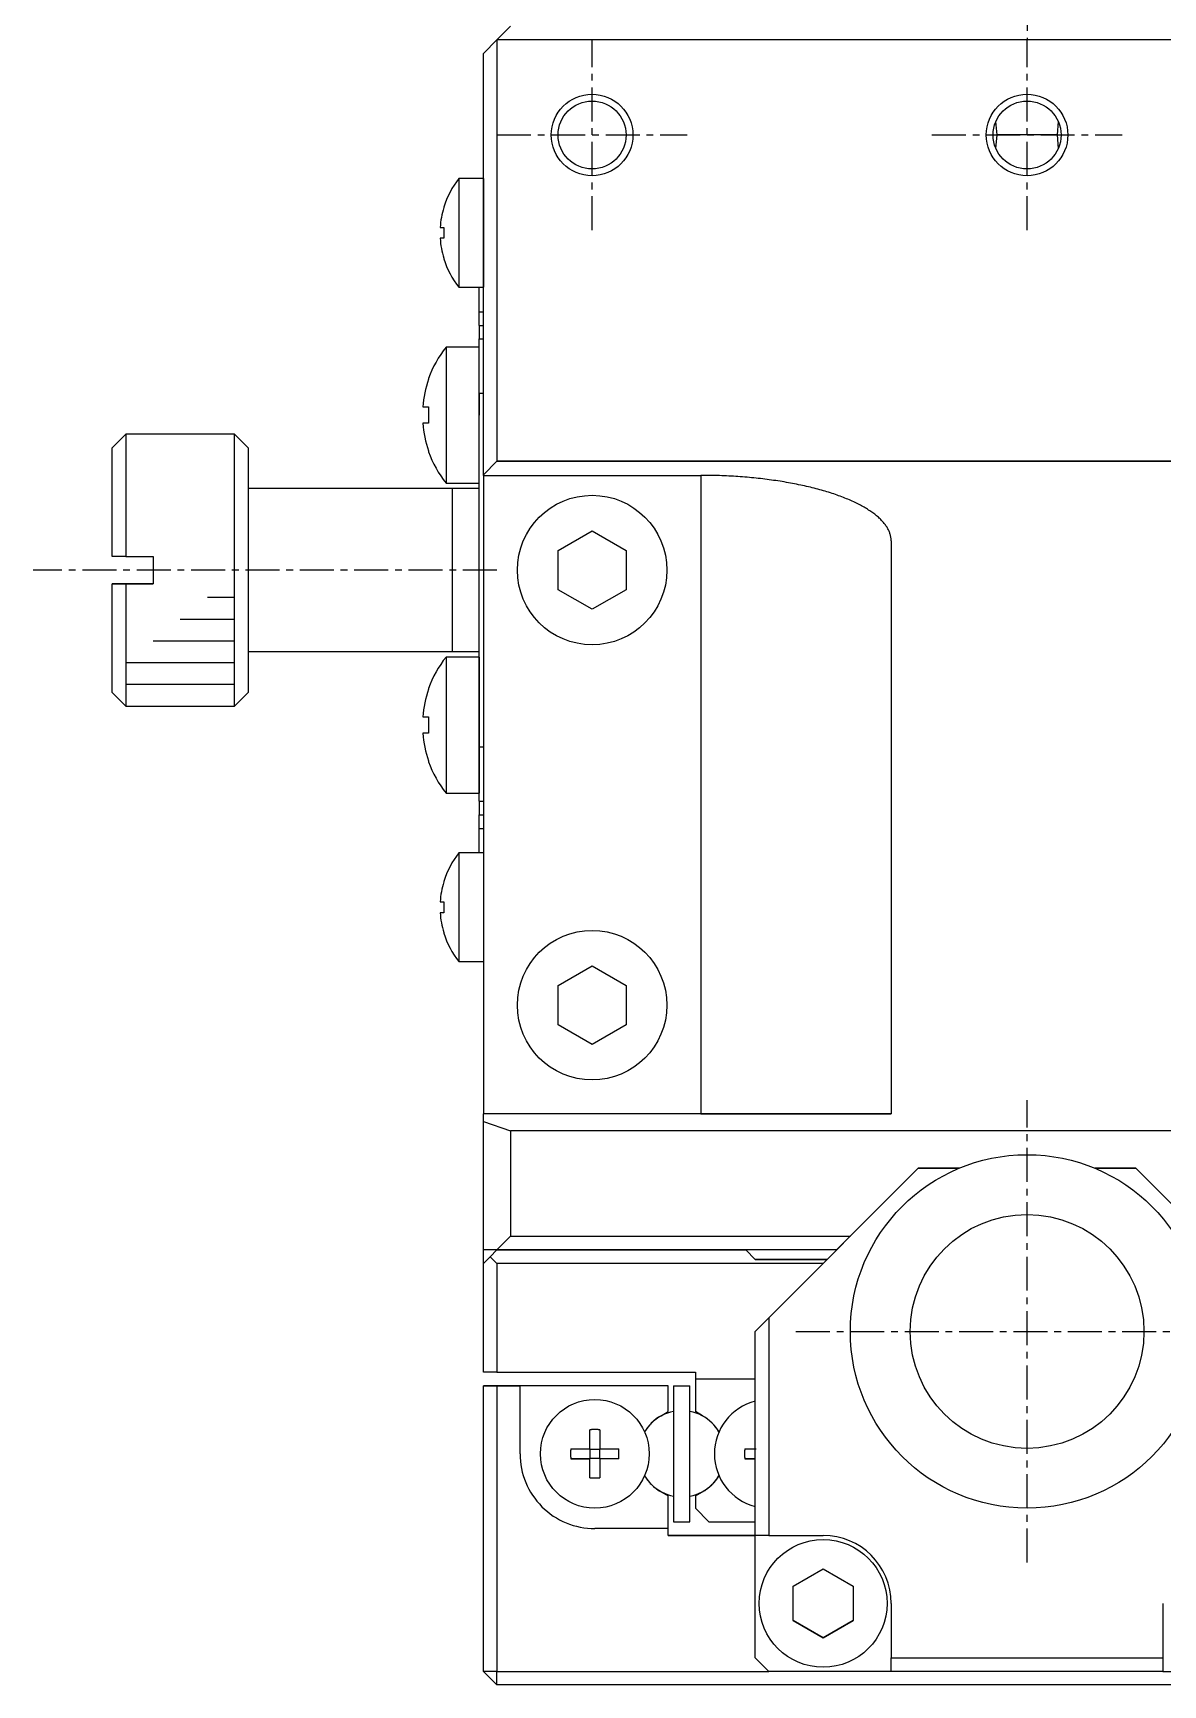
# Model space of a CAD drawing. Extents: x 32 to 301, y 48 to 360.
# Drawn here: x 49.2 to 90.8, y 237.4 to 298.1 of the extents above; entities that cross this region are included whole.
import ezdxf

# ---------------------------------------------------------------- set-up
doc = ezdxf.new("R2010")
doc.units = 0
doc.linetypes.add('CENTER', pattern=[2, 1.25, -0.25, 0.25, -0.25])
doc.layers.get('0').update_dxf_attribs({"linetype": 'CONTINUOUS'})

msp = doc.modelspace()

# ---------------------------------------------------------------- linework, layer by layer
at = {"color": 1, "linetype": 'CENTER'}
for p, q in [((85.79, 359.962), (85.789, 297.883)), ((69.789, 290.883), (69.789, 297.883)), ((85.789, 290.883), (85.789, 297.883)), ((66.289, 294.383), (73.289, 294.383)), ((82.289, 294.383), (89.289, 294.383)), ((66.289, 278.383), (49.224, 278.383)), ((85.788, 241.883), (85.788, 258.883)), ((77.288, 250.383), (94.288, 250.383))]:
    msp.add_line(p, q, dxfattribs=at)
at = {"color": 7, "linetype": 'CONTINUOUS'}
for p, q in [((66.789, 298.383), (66.289, 297.883)), ((66.289, 297.883), (65.789, 297.383)), ((66.289, 297.883), (66.289, 282.383)), ((105.289, 297.882), (66.289, 297.883)), ((65.789, 281.883), (65.789, 297.383)), ((84.683, 294.383), (84.643, 294.883)), ((86.935, 294.883), (86.894, 294.383)), ((84.539, 294.383), (84.683, 294.383)), ((84.643, 293.883), (84.683, 294.383)), ((86.894, 294.383), (84.683, 294.383)), ((86.894, 294.383), (86.934, 293.883)), ((86.894, 294.383), (87.039, 294.383)), ((64.89, 292.783), (64.89, 288.783)), ((65.788, 292.783), (64.89, 292.783)), ((65.788, 292.783), (65.788, 288.783)), ((64.333, 291.733), (64.333, 291.712)), ((65.789, 291.783), (65.788, 291.783)), ((64.201, 290.983), (64.333, 290.983)), ((64.333, 290.583), (64.201, 290.583)), ((64.333, 290.983), (64.333, 290.583)), ((64.333, 289.854), (64.333, 289.833)), ((65.788, 289.783), (65.789, 289.783)), ((64.89, 288.783), (65.788, 288.783)), ((65.639, 287.883), (65.639, 288.783)), ((65.788, 288.883), (65.789, 288.883)), ((65.788, 288.883), (65.789, 288.883)), ((65.639, 287.383), (65.639, 287.883)), ((65.639, 287.383), (65.639, 286.883)), ((65.639, 286.883), (65.789, 286.883)), ((65.639, 284.883), (65.639, 286.883)), ((65.639, 286.883), (65.789, 286.883)), ((64.416, 286.583), (64.416, 281.583)), ((65.639, 286.583), (64.416, 286.583)), ((63.773, 285.433), (63.773, 285.399)), ((63.561, 284.383), (63.773, 284.383)), ((63.773, 284.383), (63.773, 283.783)), ((65.639, 284.083), (65.639, 284.883)), ((65.639, 284.883), (65.639, 284.083)), ((63.773, 283.783), (63.561, 283.783)), ((65.638, 271.883), (65.639, 284.083)), ((52.639, 283.383), (52.139, 282.883)), ((52.639, 283.383), (52.639, 278.883)), ((56.639, 283.383), (52.639, 283.383)), ((56.638, 273.383), (56.639, 283.383)), ((57.139, 282.883), (56.639, 283.383)), ((52.139, 278.883), (52.139, 282.883)), ((57.139, 282.883), (57.138, 273.883)), ((63.773, 282.767), (63.773, 282.733)), ((65.789, 281.883), (66.289, 282.383)), ((66.289, 282.383), (65.789, 281.883)), ((65.789, 281.867), (65.789, 281.883)), ((105.289, 282.382), (66.289, 282.383)), ((66.289, 282.383), (105.289, 282.382)), ((64.639, 281.383), (57.139, 281.383)), ((64.416, 281.583), (65.639, 281.583)), ((64.639, 281.383), (64.638, 275.383)), ((64.639, 281.383), (64.638, 275.383)), ((65.639, 281.383), (64.639, 281.383)), ((65.789, 281.867), (65.788, 258.383)), ((65.789, 281.867), (73.789, 281.866)), ((68.539, 279.105), (69.789, 279.826)), ((69.789, 279.826), (71.039, 279.105)), ((80.789, 279.456), (80.788, 258.383)), ((52.639, 278.883), (52.139, 278.883)), ((52.639, 278.883), (53.639, 278.883)), ((53.639, 278.883), (53.639, 277.883)), ((68.539, 277.661), (68.539, 279.105)), ((71.039, 279.105), (71.039, 277.661)), ((52.138, 273.883), (52.139, 277.883)), ((52.139, 277.883), (52.639, 277.883)), ((52.639, 277.883), (52.139, 277.883)), ((52.139, 277.883), (52.139, 277.883)), ((52.639, 277.883), (52.638, 273.383)), ((53.639, 277.883), (52.639, 277.883)), ((52.639, 277.883), (53.639, 277.883)), ((69.789, 276.94), (68.539, 277.661)), ((71.039, 277.661), (69.789, 276.94)), ((57.138, 275.383), (64.638, 275.383)), ((64.638, 275.383), (65.638, 275.383)), ((64.416, 275.183), (64.416, 270.183)), ((65.638, 275.183), (64.416, 275.183)), ((65.639, 275.183), (65.639, 270.183)), ((63.773, 274.033), (63.773, 273.999)), ((52.138, 273.883), (52.638, 273.383)), ((52.638, 273.383), (56.638, 273.383)), ((56.638, 273.383), (57.138, 273.883)), ((63.561, 272.983), (63.773, 272.983)), ((63.773, 272.983), (63.773, 272.383)), ((63.773, 272.383), (63.561, 272.383)), ((65.638, 269.883), (65.638, 271.883)), ((63.773, 271.367), (63.773, 271.333)), ((64.416, 270.183), (65.638, 270.183)), ((65.638, 269.883), (65.638, 269.383)), ((65.638, 269.883), (65.788, 269.883)), ((65.638, 269.883), (65.788, 269.883)), ((65.638, 268.883), (65.638, 269.383)), ((65.638, 267.983), (65.638, 268.883)), ((64.89, 267.983), (64.89, 263.983)), ((65.788, 267.983), (64.89, 267.983)), ((64.333, 266.933), (64.333, 266.912)), ((64.201, 266.183), (64.333, 266.183)), ((64.333, 266.183), (64.333, 265.783)), ((64.333, 265.783), (64.201, 265.783)), ((64.333, 265.054), (64.333, 265.033)), ((64.89, 263.983), (65.788, 263.983)), ((68.539, 263.105), (69.789, 263.826)), ((69.789, 263.826), (71.039, 263.105)), ((68.539, 261.661), (68.539, 263.105)), ((71.039, 263.105), (71.039, 261.661)), ((69.789, 260.94), (68.539, 261.661)), ((71.039, 261.661), (69.789, 260.94)), ((80.788, 258.383), (65.788, 258.383)), ((68.288, 258.383), (65.788, 258.383)), ((65.788, 258.108), (65.788, 258.383)), ((68.288, 258.383), (68.038, 258.383)), ((68.288, 258.383), (68.038, 258.383)), ((71.538, 258.383), (71.288, 258.383)), ((71.538, 258.383), (71.288, 258.383)), ((73.788, 258.383), (71.288, 258.383)), ((73.788, 258.383), (80.788, 258.383)), ((65.788, 253.383), (65.788, 258.108)), ((65.788, 258.108), (66.788, 257.764)), ((104.788, 257.763), (66.788, 257.764)), ((66.788, 257.764), (66.788, 253.883)), ((75.788, 250.383), (81.788, 256.383)), ((81.788, 256.383), (76.288, 250.883)), ((83.288, 256.383), (81.788, 256.383)), ((81.788, 256.383), (83.288, 256.383)), ((89.788, 256.383), (88.288, 256.383)), ((88.288, 256.383), (89.788, 256.383)), ((89.788, 256.383), (95.788, 250.382)), ((95.288, 250.882), (89.788, 256.383)), ((65.788, 252.883), (65.788, 253.383)), ((66.288, 253.383), (65.788, 253.383)), ((66.288, 253.383), (66.038, 253.133)), ((66.288, 253.383), (66.038, 253.133)), ((66.288, 253.383), (66.788, 253.883)), ((75.438, 253.383), (66.288, 253.383)), ((66.288, 253.383), (75.438, 253.383)), ((66.788, 253.883), (79.288, 253.883)), ((78.788, 253.383), (75.438, 253.383)), ((75.438, 253.383), (75.788, 253.033)), ((75.788, 253.033), (75.438, 253.383)), ((66.038, 253.133), (65.788, 252.883)), ((65.788, 252.883), (66.038, 253.133)), ((65.788, 248.883), (65.788, 252.883)), ((66.038, 253.133), (66.288, 252.883)), ((78.288, 252.883), (66.288, 252.883)), ((66.288, 252.883), (66.288, 248.883)), ((78.438, 253.033), (75.788, 253.033)), ((75.788, 253.033), (78.438, 253.033)), ((75.788, 250.383), (76.288, 250.883)), ((75.788, 242.883), (75.788, 250.383)), ((76.288, 250.883), (76.288, 242.883)), ((66.288, 248.883), (65.788, 248.883)), ((66.288, 248.883), (73.588, 248.883)), ((73.588, 248.883), (73.588, 248.633)), ((75.788, 248.633), (73.588, 248.633)), ((73.588, 248.633), (73.588, 247.434)), ((65.788, 237.883), (65.788, 248.383)), ((66.288, 248.383), (65.788, 248.383)), ((65.788, 248.383), (66.288, 248.383)), ((66.288, 248.383), (66.288, 237.883)), ((66.288, 248.383), (67.138, 248.383)), ((67.138, 248.383), (66.288, 248.383)), ((72.588, 248.383), (67.138, 248.383)), ((72.588, 248.383), (67.138, 248.383)), ((67.138, 245.883), (67.138, 248.383)), ((72.588, 247.434), (72.588, 248.383)), ((72.788, 248.383), (72.788, 243.383)), ((72.788, 248.383), (73.388, 248.383)), ((72.788, 248.383), (73.388, 248.383)), ((73.388, 243.383), (73.388, 248.383)), ((72.328, 247.284), (72.588, 247.434)), ((73.848, 247.284), (73.588, 247.434)), ((69.708, 246.063), (69.708, 246.769)), ((70.068, 246.769), (70.068, 246.063)), ((69.002, 246.063), (69.708, 246.063)), ((69.718, 246.053), (69.708, 246.063)), ((69.718, 245.713), (69.718, 246.053)), ((69.718, 246.053), (70.058, 246.053)), ((70.058, 246.053), (70.068, 246.063)), ((70.058, 246.053), (70.058, 245.713)), ((70.068, 246.063), (70.774, 246.063)), ((75.402, 246.063), (75.821, 246.063)), ((69.002, 245.703), (69.708, 245.703)), ((69.708, 245.703), (69.002, 245.703)), ((69.718, 245.713), (69.708, 245.703)), ((69.708, 244.997), (69.708, 245.703)), ((70.058, 245.713), (69.718, 245.713)), ((70.058, 245.713), (70.068, 245.703)), ((70.774, 245.703), (70.068, 245.703)), ((70.774, 245.703), (70.068, 245.703)), ((70.068, 245.703), (70.068, 244.997)), ((75.402, 245.703), (75.788, 245.703)), ((75.788, 245.703), (75.402, 245.703)), ((72.328, 244.482), (72.588, 244.332)), ((72.588, 244.332), (72.328, 244.482)), ((72.588, 243.133), (72.588, 244.332)), ((73.588, 244.332), (73.848, 244.482)), ((73.588, 244.332), (73.848, 244.482)), ((73.588, 244.332), (73.588, 243.883)), ((73.588, 243.883), (74.088, 243.383)), ((72.588, 243.133), (69.888, 243.133)), ((72.588, 243.133), (69.888, 243.133)), ((72.588, 242.883), (72.588, 243.133)), ((72.788, 243.383), (73.388, 243.383)), ((74.088, 243.383), (75.788, 243.383)), ((72.588, 242.883), (75.788, 242.883)), ((75.788, 242.883), (72.588, 242.883)), ((75.788, 238.383), (75.788, 242.883)), ((76.288, 242.883), (75.788, 242.883)), ((76.288, 242.883), (78.288, 242.883)), ((77.188, 241.018), (78.288, 241.653)), ((78.288, 241.653), (79.388, 241.018)), ((77.188, 239.748), (77.188, 241.018)), ((79.388, 241.018), (79.388, 239.748)), ((80.788, 240.383), (80.788, 238.383)), ((90.788, 240.383), (90.788, 238.383)), ((77.188, 239.748), (78.288, 239.113)), ((78.288, 239.113), (77.188, 239.748)), ((78.288, 239.113), (79.388, 239.748)), ((79.388, 239.748), (78.288, 239.113)), ((75.788, 238.383), (76.288, 237.883)), ((80.788, 238.383), (90.788, 238.383)), ((80.788, 237.883), (80.788, 238.383)), ((90.788, 238.383), (90.788, 237.883)), ((66.288, 237.383), (65.788, 237.883)), ((66.288, 237.883), (65.788, 237.883)), ((66.288, 237.883), (76.288, 237.883)), ((66.288, 237.383), (66.288, 237.883)), ((80.788, 237.883), (76.288, 237.883)), ((90.788, 237.883), (80.788, 237.883)), ((90.788, 237.883), (95.288, 237.882)), ((105.288, 237.382), (66.288, 237.383))]:
    msp.add_line(p, q, dxfattribs=at)
at = {"color": 3, "linetype": 'CONTINUOUS'}
for p, q in [((86.894, 294.383), (84.683, 294.383)), ((65.639, 287.883), (65.789, 287.883)), ((65.639, 287.383), (65.789, 287.383)), ((65.639, 284.883), (65.789, 284.883)), ((73.789, 281.866), (73.788, 258.383)), ((55.639, 277.383), (56.638, 277.383)), ((54.639, 276.583), (56.638, 276.583)), ((53.638, 275.783), (56.638, 275.783)), ((52.638, 274.983), (56.638, 274.983)), ((52.638, 274.183), (56.638, 274.183)), ((65.638, 271.883), (65.788, 271.883)), ((65.638, 269.383), (65.788, 269.383)), ((65.638, 268.883), (65.788, 268.883))]:
    msp.add_line(p, q, dxfattribs=at)
at = {"color": 7, "linetype": 'CONTINUOUS'}
for points in [[(80.789, 279.456, 0), (80.788, 279.486, 0), (80.787, 279.515, 0), (80.784, 279.545, 0), (80.78, 279.574, 0), (80.775, 279.604, 0), (80.77, 279.633, 0), (80.763, 279.663, 0), (80.755, 279.692, 0), (80.746, 279.722, 0), (80.736, 279.751, 0), (80.725, 279.78, 0), (80.713, 279.81, 0), (80.7, 279.839, 0), (80.686, 279.868, 0), (80.67, 279.897, 0), (80.654, 279.926, 0), (80.637, 279.955, 0), (80.618, 279.984, 0), (80.599, 280.013, 0), (80.579, 280.042, 0), (80.557, 280.07, 0), (80.535, 280.099, 0), (80.512, 280.127, 0), (80.487, 280.156, 0), (80.462, 280.184, 0), (80.435, 280.212, 0), (80.408, 280.24, 0), (80.379, 280.268, 0), (80.35, 280.296, 0), (80.32, 280.323, 0), (80.288, 280.351, 0), (80.256, 280.378, 0), (80.222, 280.406, 0), (80.188, 280.433, 0), (80.153, 280.46, 0), (80.117, 280.487, 0), (80.079, 280.513, 0), (80.041, 280.54, 0), (80.002, 280.566, 0), (79.962, 280.592, 0), (79.921, 280.618, 0), (79.879, 280.644, 0), (79.836, 280.67, 0), (79.793, 280.695, 0), (79.748, 280.72, 0), (79.703, 280.745, 0), (79.656, 280.77, 0), (79.609, 280.795, 0), (79.561, 280.82, 0), (79.512, 280.844, 0), (79.462, 280.868, 0), (79.411, 280.892, 0), (79.359, 280.915, 0), (79.307, 280.939, 0), (79.254, 280.962, 0), (79.2, 280.985, 0), (79.145, 281.008, 0), (79.089, 281.03, 0), (79.033, 281.053, 0), (78.975, 281.075, 0), (78.917, 281.096, 0), (78.858, 281.118, 0), (78.799, 281.139, 0), (78.738, 281.16, 0), (78.677, 281.181, 0), (78.615, 281.202, 0), (78.553, 281.222, 0), (78.49, 281.242, 0), (78.425, 281.262, 0), (78.361, 281.281, 0), (78.295, 281.3, 0), (78.229, 281.319, 0), (78.163, 281.338, 0), (78.095, 281.356, 0), (78.027, 281.374, 0), (77.959, 281.392, 0), (77.889, 281.409, 0), (77.819, 281.427, 0), (77.749, 281.444, 0), (77.678, 281.46, 0), (77.606, 281.476, 0), (77.534, 281.492, 0), (77.461, 281.508, 0), (77.387, 281.523, 0), (77.313, 281.538, 0), (77.239, 281.553, 0), (77.164, 281.568, 0), (77.088, 281.582, 0), (77.012, 281.596, 0), (76.936, 281.609, 0), (76.859, 281.622, 0), (76.781, 281.635, 0), (76.704, 281.647, 0), (76.625, 281.66, 0), (76.547, 281.671, 0), (76.467, 281.683, 0), (76.388, 281.694, 0), (76.308, 281.705, 0), (76.228, 281.715, 0), (76.147, 281.725, 0), (76.066, 281.735, 0), (75.984, 281.745, 0), (75.903, 281.754, 0), (75.821, 281.763, 0), (75.738, 281.771, 0), (75.656, 281.779, 0), (75.573, 281.787, 0), (75.49, 281.794, 0), (75.406, 281.801, 0), (75.322, 281.808, 0), (75.238, 281.814, 0), (75.154, 281.82, 0), (75.07, 281.826, 0), (74.985, 281.831, 0), (74.901, 281.836, 0), (74.816, 281.84, 0), (74.731, 281.844, 0), (74.645, 281.848, 0), (74.56, 281.852, 0), (74.475, 281.855, 0), (74.389, 281.857, 0), (74.304, 281.86, 0), (74.218, 281.862, 0), (74.132, 281.863, 0), (74.046, 281.865, 0), (73.96, 281.866, 0), (73.874, 281.866, 0), (73.789, 281.866, 0)], [(70.068, 246.769, 0), (70.065, 246.769, 0), (70.062, 246.769, 0), (70.059, 246.77, 0), (70.057, 246.77, 0), (70.054, 246.77, 0), (70.051, 246.77, 0), (70.048, 246.77, 0), (70.046, 246.77, 0), (70.043, 246.77, 0), (70.04, 246.77, 0), (70.037, 246.77, 0), (70.034, 246.77, 0), (70.031, 246.77, 0), (70.029, 246.77, 0), (70.026, 246.77, 0), (70.023, 246.77, 0), (70.02, 246.77, 0), (70.017, 246.77, 0), (70.014, 246.77, 0), (70.012, 246.771, 0), (70.009, 246.771, 0), (70.006, 246.771, 0), (70.003, 246.771, 0), (70.001, 246.771, 0), (69.998, 246.771, 0), (69.995, 246.771, 0), (69.992, 246.771, 0), (69.989, 246.771, 0), (69.986, 246.771, 0), (69.984, 246.771, 0), (69.981, 246.771, 0), (69.978, 246.771, 0), (69.975, 246.771, 0), (69.972, 246.771, 0), (69.969, 246.771, 0), (69.967, 246.771, 0), (69.964, 246.771, 0), (69.961, 246.771, 0), (69.958, 246.771, 0), (69.956, 246.771, 0), (69.953, 246.771, 0), (69.95, 246.771, 0), (69.947, 246.771, 0), (69.944, 246.771, 0), (69.941, 246.771, 0), (69.939, 246.771, 0), (69.936, 246.771, 0), (69.933, 246.771, 0), (69.93, 246.771, 0), (69.927, 246.771, 0), (69.924, 246.771, 0), (69.922, 246.771, 0), (69.919, 246.772, 0), (69.916, 246.772, 0), (69.913, 246.772, 0), (69.91, 246.772, 0), (69.908, 246.772, 0), (69.905, 246.772, 0), (69.902, 246.772, 0), (69.899, 246.772, 0), (69.896, 246.772, 0), (69.894, 246.772, 0), (69.891, 246.772, 0), (69.888, 246.772, 0), (69.885, 246.772, 0), (69.882, 246.772, 0), (69.879, 246.772, 0), (69.877, 246.772, 0), (69.874, 246.772, 0), (69.871, 246.772, 0), (69.868, 246.772, 0), (69.865, 246.772, 0), (69.863, 246.772, 0), (69.86, 246.772, 0), (69.857, 246.772, 0), (69.854, 246.771, 0), (69.851, 246.771, 0), (69.849, 246.771, 0), (69.846, 246.771, 0), (69.843, 246.771, 0), (69.84, 246.771, 0), (69.837, 246.771, 0), (69.835, 246.771, 0), (69.832, 246.771, 0), (69.829, 246.771, 0), (69.826, 246.771, 0), (69.823, 246.771, 0), (69.82, 246.771, 0), (69.818, 246.771, 0), (69.815, 246.771, 0), (69.812, 246.771, 0), (69.809, 246.771, 0), (69.806, 246.771, 0), (69.803, 246.771, 0), (69.801, 246.771, 0), (69.798, 246.771, 0), (69.795, 246.771, 0), (69.792, 246.771, 0), (69.79, 246.771, 0), (69.787, 246.771, 0), (69.784, 246.771, 0), (69.781, 246.771, 0), (69.778, 246.771, 0), (69.775, 246.771, 0), (69.773, 246.771, 0), (69.77, 246.771, 0), (69.767, 246.771, 0), (69.764, 246.771, 0), (69.761, 246.77, 0), (69.758, 246.77, 0), (69.756, 246.77, 0), (69.753, 246.77, 0), (69.75, 246.77, 0), (69.747, 246.77, 0), (69.745, 246.77, 0), (69.742, 246.77, 0), (69.739, 246.77, 0), (69.736, 246.77, 0), (69.733, 246.77, 0), (69.73, 246.77, 0), (69.728, 246.77, 0), (69.725, 246.77, 0), (69.722, 246.77, 0), (69.719, 246.77, 0), (69.716, 246.77, 0), (69.714, 246.769, 0), (69.711, 246.769, 0), (69.708, 246.769, 0)], [(69.002, 246.063, 0), (69.001, 246.06, 0), (69.001, 246.057, 0), (69.001, 246.055, 0), (69.001, 246.052, 0), (69.001, 246.049, 0), (69.001, 246.046, 0), (69.001, 246.043, 0), (69.001, 246.04, 0), (69.001, 246.038, 0), (69.001, 246.035, 0), (69.001, 246.032, 0), (69.001, 246.029, 0), (69.001, 246.026, 0), (69.001, 246.024, 0), (69.001, 246.021, 0), (69.001, 246.018, 0), (69.001, 246.015, 0), (69.001, 246.012, 0), (69, 246.01, 0), (69, 246.007, 0), (69, 246.004, 0), (69, 246.001, 0), (69, 245.998, 0), (69, 245.996, 0), (69, 245.993, 0), (69, 245.99, 0), (69, 245.987, 0), (69, 245.984, 0), (69, 245.981, 0), (69, 245.979, 0), (69, 245.976, 0), (69, 245.973, 0), (69, 245.97, 0), (69, 245.967, 0), (69, 245.965, 0), (69, 245.962, 0), (69, 245.959, 0), (69, 245.956, 0), (69, 245.953, 0), (69, 245.951, 0), (69, 245.948, 0), (69, 245.945, 0), (69, 245.942, 0), (68.999, 245.939, 0), (68.999, 245.936, 0), (68.999, 245.934, 0), (68.999, 245.931, 0), (68.999, 245.928, 0), (68.999, 245.925, 0), (68.999, 245.922, 0), (68.999, 245.92, 0), (68.999, 245.917, 0), (68.999, 245.914, 0), (68.999, 245.911, 0), (68.999, 245.908, 0), (68.999, 245.905, 0), (68.999, 245.903, 0), (68.999, 245.9, 0), (68.999, 245.897, 0), (68.999, 245.894, 0), (68.999, 245.891, 0), (68.999, 245.889, 0), (68.999, 245.886, 0), (68.999, 245.883, 0), (68.999, 245.88, 0), (68.999, 245.877, 0), (68.999, 245.875, 0), (68.999, 245.872, 0), (68.999, 245.869, 0), (68.999, 245.866, 0), (68.999, 245.863, 0), (68.999, 245.86, 0), (68.999, 245.858, 0), (68.999, 245.855, 0), (68.999, 245.852, 0), (68.999, 245.849, 0), (68.999, 245.846, 0), (68.999, 245.844, 0), (68.999, 245.841, 0), (68.999, 245.838, 0), (68.999, 245.835, 0), (68.999, 245.832, 0), (68.999, 245.83, 0), (68.999, 245.827, 0), (69, 245.824, 0), (69, 245.821, 0), (69, 245.818, 0), (69, 245.815, 0), (69, 245.813, 0), (69, 245.81, 0), (69, 245.807, 0), (69, 245.804, 0), (69, 245.801, 0), (69, 245.799, 0), (69, 245.796, 0), (69, 245.793, 0), (69, 245.79, 0), (69, 245.787, 0), (69, 245.785, 0), (69, 245.782, 0), (69, 245.779, 0), (69, 245.776, 0), (69, 245.773, 0), (69, 245.77, 0), (69, 245.768, 0), (69, 245.765, 0), (69, 245.762, 0), (69, 245.759, 0), (69, 245.756, 0), (69.001, 245.754, 0), (69.001, 245.751, 0), (69.001, 245.748, 0), (69.001, 245.745, 0), (69.001, 245.742, 0), (69.001, 245.74, 0), (69.001, 245.737, 0), (69.001, 245.734, 0), (69.001, 245.731, 0), (69.001, 245.728, 0), (69.001, 245.725, 0), (69.001, 245.723, 0), (69.001, 245.72, 0), (69.001, 245.717, 0), (69.001, 245.714, 0), (69.001, 245.711, 0), (69.001, 245.709, 0), (69.001, 245.706, 0), (69.002, 245.703, 0)], [(70.774, 245.703, 0), (70.774, 245.706, 0), (70.774, 245.709, 0), (70.775, 245.711, 0), (70.775, 245.714, 0), (70.775, 245.717, 0), (70.775, 245.72, 0), (70.775, 245.723, 0), (70.775, 245.725, 0), (70.775, 245.728, 0), (70.775, 245.731, 0), (70.775, 245.734, 0), (70.775, 245.737, 0), (70.775, 245.739, 0), (70.775, 245.742, 0), (70.775, 245.745, 0), (70.775, 245.748, 0), (70.775, 245.751, 0), (70.775, 245.754, 0), (70.775, 245.756, 0), (70.775, 245.759, 0), (70.775, 245.762, 0), (70.776, 245.765, 0), (70.776, 245.768, 0), (70.776, 245.77, 0), (70.776, 245.773, 0), (70.776, 245.776, 0), (70.776, 245.779, 0), (70.776, 245.782, 0), (70.776, 245.784, 0), (70.776, 245.787, 0), (70.776, 245.79, 0), (70.776, 245.793, 0), (70.776, 245.796, 0), (70.776, 245.799, 0), (70.776, 245.801, 0), (70.776, 245.804, 0), (70.776, 245.807, 0), (70.776, 245.81, 0), (70.776, 245.813, 0), (70.776, 245.815, 0), (70.776, 245.818, 0), (70.776, 245.821, 0), (70.776, 245.824, 0), (70.776, 245.827, 0), (70.776, 245.829, 0), (70.776, 245.832, 0), (70.776, 245.835, 0), (70.776, 245.838, 0), (70.776, 245.841, 0), (70.776, 245.844, 0), (70.776, 245.846, 0), (70.776, 245.849, 0), (70.776, 245.852, 0), (70.776, 245.855, 0), (70.776, 245.858, 0), (70.776, 245.86, 0), (70.776, 245.863, 0), (70.776, 245.866, 0), (70.776, 245.869, 0), (70.776, 245.872, 0), (70.776, 245.875, 0), (70.776, 245.877, 0), (70.776, 245.88, 0), (70.776, 245.883, 0), (70.776, 245.886, 0), (70.776, 245.889, 0), (70.776, 245.891, 0), (70.776, 245.894, 0), (70.776, 245.897, 0), (70.776, 245.9, 0), (70.776, 245.903, 0), (70.776, 245.905, 0), (70.776, 245.908, 0), (70.776, 245.911, 0), (70.776, 245.914, 0), (70.776, 245.917, 0), (70.776, 245.92, 0), (70.776, 245.922, 0), (70.776, 245.925, 0), (70.776, 245.928, 0), (70.776, 245.931, 0), (70.776, 245.934, 0), (70.776, 245.936, 0), (70.776, 245.939, 0), (70.776, 245.942, 0), (70.776, 245.945, 0), (70.776, 245.948, 0), (70.776, 245.95, 0), (70.776, 245.953, 0), (70.776, 245.956, 0), (70.776, 245.959, 0), (70.776, 245.962, 0), (70.776, 245.965, 0), (70.776, 245.967, 0), (70.776, 245.97, 0), (70.776, 245.973, 0), (70.776, 245.976, 0), (70.776, 245.979, 0), (70.776, 245.981, 0), (70.776, 245.984, 0), (70.776, 245.987, 0), (70.776, 245.99, 0), (70.776, 245.993, 0), (70.776, 245.995, 0), (70.776, 245.998, 0), (70.776, 246.001, 0), (70.775, 246.004, 0), (70.775, 246.007, 0), (70.775, 246.01, 0), (70.775, 246.012, 0), (70.775, 246.015, 0), (70.775, 246.018, 0), (70.775, 246.021, 0), (70.775, 246.024, 0), (70.775, 246.026, 0), (70.775, 246.029, 0), (70.775, 246.032, 0), (70.775, 246.035, 0), (70.775, 246.038, 0), (70.775, 246.04, 0), (70.775, 246.043, 0), (70.775, 246.046, 0), (70.775, 246.049, 0), (70.775, 246.052, 0), (70.775, 246.055, 0), (70.774, 246.057, 0), (70.774, 246.06, 0), (70.774, 246.063, 0)], [(75.402, 246.063, 0), (75.401, 246.06, 0), (75.401, 246.057, 0), (75.401, 246.054, 0), (75.401, 246.052, 0), (75.401, 246.049, 0), (75.401, 246.046, 0), (75.401, 246.043, 0), (75.401, 246.04, 0), (75.401, 246.038, 0), (75.401, 246.035, 0), (75.401, 246.032, 0), (75.401, 246.029, 0), (75.401, 246.026, 0), (75.401, 246.024, 0), (75.401, 246.021, 0), (75.401, 246.018, 0), (75.4, 246.015, 0), (75.4, 246.012, 0), (75.4, 246.009, 0), (75.4, 246.007, 0), (75.4, 246.004, 0), (75.4, 246.001, 0), (75.4, 245.998, 0), (75.4, 245.995, 0), (75.4, 245.993, 0), (75.4, 245.99, 0), (75.4, 245.987, 0), (75.4, 245.984, 0), (75.4, 245.981, 0), (75.4, 245.979, 0), (75.4, 245.976, 0), (75.4, 245.973, 0), (75.4, 245.97, 0), (75.4, 245.967, 0), (75.4, 245.964, 0), (75.4, 245.962, 0), (75.4, 245.959, 0), (75.4, 245.956, 0), (75.4, 245.953, 0), (75.4, 245.95, 0), (75.4, 245.948, 0), (75.4, 245.945, 0), (75.4, 245.942, 0), (75.4, 245.939, 0), (75.4, 245.936, 0), (75.4, 245.934, 0), (75.4, 245.931, 0), (75.4, 245.928, 0), (75.399, 245.925, 0), (75.399, 245.922, 0), (75.399, 245.919, 0), (75.399, 245.917, 0), (75.399, 245.914, 0), (75.399, 245.911, 0), (75.399, 245.908, 0), (75.399, 245.905, 0), (75.399, 245.903, 0), (75.399, 245.9, 0), (75.399, 245.897, 0), (75.399, 245.894, 0), (75.399, 245.891, 0), (75.399, 245.888, 0), (75.399, 245.886, 0), (75.399, 245.883, 0), (75.399, 245.88, 0), (75.399, 245.877, 0), (75.399, 245.874, 0), (75.399, 245.872, 0), (75.399, 245.869, 0), (75.399, 245.866, 0), (75.399, 245.863, 0), (75.399, 245.86, 0), (75.399, 245.858, 0), (75.399, 245.855, 0), (75.399, 245.852, 0), (75.399, 245.849, 0), (75.399, 245.846, 0), (75.399, 245.843, 0), (75.399, 245.841, 0), (75.4, 245.838, 0), (75.4, 245.835, 0), (75.4, 245.832, 0), (75.4, 245.829, 0), (75.4, 245.827, 0), (75.4, 245.824, 0), (75.4, 245.821, 0), (75.4, 245.818, 0), (75.4, 245.815, 0), (75.4, 245.813, 0), (75.4, 245.81, 0), (75.4, 245.807, 0), (75.4, 245.804, 0), (75.4, 245.801, 0), (75.4, 245.798, 0), (75.4, 245.796, 0), (75.4, 245.793, 0), (75.4, 245.79, 0), (75.4, 245.787, 0), (75.4, 245.784, 0), (75.4, 245.782, 0), (75.4, 245.779, 0), (75.4, 245.776, 0), (75.4, 245.773, 0), (75.4, 245.77, 0), (75.4, 245.768, 0), (75.4, 245.765, 0), (75.4, 245.762, 0), (75.4, 245.759, 0), (75.4, 245.756, 0), (75.4, 245.753, 0), (75.4, 245.751, 0), (75.401, 245.748, 0), (75.401, 245.745, 0), (75.401, 245.742, 0), (75.401, 245.739, 0), (75.401, 245.737, 0), (75.401, 245.734, 0), (75.401, 245.731, 0), (75.401, 245.728, 0), (75.401, 245.725, 0), (75.401, 245.723, 0), (75.401, 245.72, 0), (75.401, 245.717, 0), (75.401, 245.714, 0), (75.401, 245.711, 0), (75.401, 245.708, 0), (75.401, 245.706, 0), (75.402, 245.703, 0)], [(69.708, 244.997, 0), (69.711, 244.997, 0), (69.713, 244.996, 0), (69.716, 244.996, 0), (69.719, 244.996, 0), (69.722, 244.996, 0), (69.725, 244.996, 0), (69.728, 244.996, 0), (69.73, 244.996, 0), (69.733, 244.996, 0), (69.736, 244.996, 0), (69.739, 244.996, 0), (69.742, 244.996, 0), (69.744, 244.996, 0), (69.747, 244.996, 0), (69.75, 244.996, 0), (69.753, 244.996, 0), (69.756, 244.996, 0), (69.758, 244.996, 0), (69.761, 244.995, 0), (69.764, 244.995, 0), (69.767, 244.995, 0), (69.77, 244.995, 0), (69.773, 244.995, 0), (69.775, 244.995, 0), (69.778, 244.995, 0), (69.781, 244.995, 0), (69.784, 244.995, 0), (69.787, 244.995, 0), (69.789, 244.995, 0), (69.792, 244.995, 0), (69.795, 244.995, 0), (69.798, 244.995, 0), (69.801, 244.995, 0), (69.803, 244.995, 0), (69.806, 244.995, 0), (69.809, 244.995, 0), (69.812, 244.995, 0), (69.815, 244.995, 0), (69.818, 244.995, 0), (69.82, 244.995, 0), (69.823, 244.995, 0), (69.826, 244.995, 0), (69.829, 244.995, 0), (69.832, 244.995, 0), (69.835, 244.995, 0), (69.837, 244.995, 0), (69.84, 244.995, 0), (69.843, 244.994, 0), (69.846, 244.994, 0), (69.849, 244.994, 0), (69.851, 244.994, 0), (69.854, 244.994, 0), (69.857, 244.994, 0), (69.86, 244.994, 0), (69.863, 244.994, 0), (69.865, 244.994, 0), (69.868, 244.994, 0), (69.871, 244.994, 0), (69.874, 244.994, 0), (69.877, 244.994, 0), (69.879, 244.994, 0), (69.882, 244.994, 0), (69.885, 244.994, 0), (69.888, 244.994, 0), (69.891, 244.994, 0), (69.894, 244.994, 0), (69.896, 244.994, 0), (69.899, 244.994, 0), (69.902, 244.994, 0), (69.905, 244.994, 0), (69.908, 244.994, 0), (69.91, 244.994, 0), (69.913, 244.994, 0), (69.916, 244.994, 0), (69.919, 244.994, 0), (69.922, 244.994, 0), (69.924, 244.994, 0), (69.927, 244.994, 0), (69.93, 244.994, 0), (69.933, 244.994, 0), (69.936, 244.995, 0), (69.939, 244.995, 0), (69.941, 244.995, 0), (69.944, 244.995, 0), (69.947, 244.995, 0), (69.95, 244.995, 0), (69.953, 244.995, 0), (69.955, 244.995, 0), (69.958, 244.995, 0), (69.961, 244.995, 0), (69.964, 244.995, 0), (69.967, 244.995, 0), (69.969, 244.995, 0), (69.972, 244.995, 0), (69.975, 244.995, 0), (69.978, 244.995, 0), (69.981, 244.995, 0), (69.984, 244.995, 0), (69.986, 244.995, 0), (69.989, 244.995, 0), (69.992, 244.995, 0), (69.995, 244.995, 0), (69.998, 244.995, 0), (70.001, 244.995, 0), (70.003, 244.995, 0), (70.006, 244.995, 0), (70.009, 244.995, 0), (70.012, 244.995, 0), (70.014, 244.995, 0), (70.017, 244.996, 0), (70.02, 244.996, 0), (70.023, 244.996, 0), (70.026, 244.996, 0), (70.029, 244.996, 0), (70.031, 244.996, 0), (70.034, 244.996, 0), (70.037, 244.996, 0), (70.04, 244.996, 0), (70.043, 244.996, 0), (70.045, 244.996, 0), (70.048, 244.996, 0), (70.051, 244.996, 0), (70.054, 244.996, 0), (70.057, 244.996, 0), (70.059, 244.996, 0), (70.062, 244.996, 0), (70.065, 244.997, 0), (70.068, 244.997, 0)]]:
    msp.add_polyline3d(points, dxfattribs=at)
at = {"color": 3, "linetype": 'CONTINUOUS'}
for centre in [(69.789, 294.383), (85.789, 294.383)]:
    msp.add_circle(centre, 1.5, dxfattribs=at)
at = {"color": 7, "linetype": 'CONTINUOUS'}
for centre, radius in [((69.789, 294.383), 1.25), ((85.789, 294.383), 1.25), ((69.789, 278.383), 2.75), ((69.789, 262.383), 2.75), ((85.788, 250.383), 6.5), ((85.788, 250.383), 4.3), ((69.888, 245.883), 2), ((78.288, 240.383), 2.35)]:
    msp.add_circle(centre, radius, dxfattribs=at)
for centre, radius, start, end in [((67.388, 290.783), 3.2, 141.31672, 162.72891), ((67.388, 290.783), 3.194, 163.09365, 176.40856), ((67.388, 290.783), 3.194, 183.58926, 196.90417), ((67.388, 290.783), 3.2, 197.26892, 218.6811), ((67.539, 284.083), 4, 141.31672, 160.27428), ((67.539, 284.083), 3.989, 160.73071, 175.68552), ((67.539, 284.083), 3.989, 184.31231, 199.26711), ((67.539, 284.083), 4, 199.72355, 218.6811), ((67.539, 272.683), 4, 141.31672, 160.27428), ((67.539, 272.683), 3.989, 160.73071, 175.68552), ((67.539, 272.683), 3.989, 184.31231, 199.26711), ((67.539, 272.683), 4, 199.72355, 218.6811), ((67.388, 265.983), 3.2, 141.31672, 162.72891), ((67.388, 265.983), 3.194, 163.09365, 176.40856), ((67.388, 265.983), 3.194, 183.58926, 196.90417), ((67.388, 265.983), 3.2, 197.26892, 218.6811), ((73.203, 245.768), 1.75, 119.99891, 148.11738), ((73.088, 245.883), 1.587, 100.892, 134.99866), ((73.088, 245.883), 1.587, 44.99866, 79.10589), ((72.973, 245.768), 1.75, 31.88044, 59.99891), ((76.288, 245.883), 2, 104.47642, 179.99891), ((73.088, 245.883), 1.587, 134.99866, 149.56573), ((73.088, 245.883), 1.587, 30.43218, 44.99866), ((69.888, 245.883), 2.75, 179.99891, 269.99891), ((76.288, 245.883), 2, 179.99891, 255.5214), ((73.203, 245.998), 1.75, 211.88044, 239.99891), ((73.088, 245.883), 1.587, 210.43209, 224.99916), ((72.973, 245.998), 1.75, 299.99891, 328.11738), ((73.088, 245.883), 1.587, 314.99916, 329.56565), ((73.088, 245.883), 1.587, 224.99916, 259.10582), ((73.088, 245.883), 1.587, 280.89193, 314.99916), ((78.288, 240.383), 2.5, 359.99891, 89.99891)]:
    msp.add_arc(centre, radius, start, end, dxfattribs=at)

doc.saveas('drawing.dxf')
